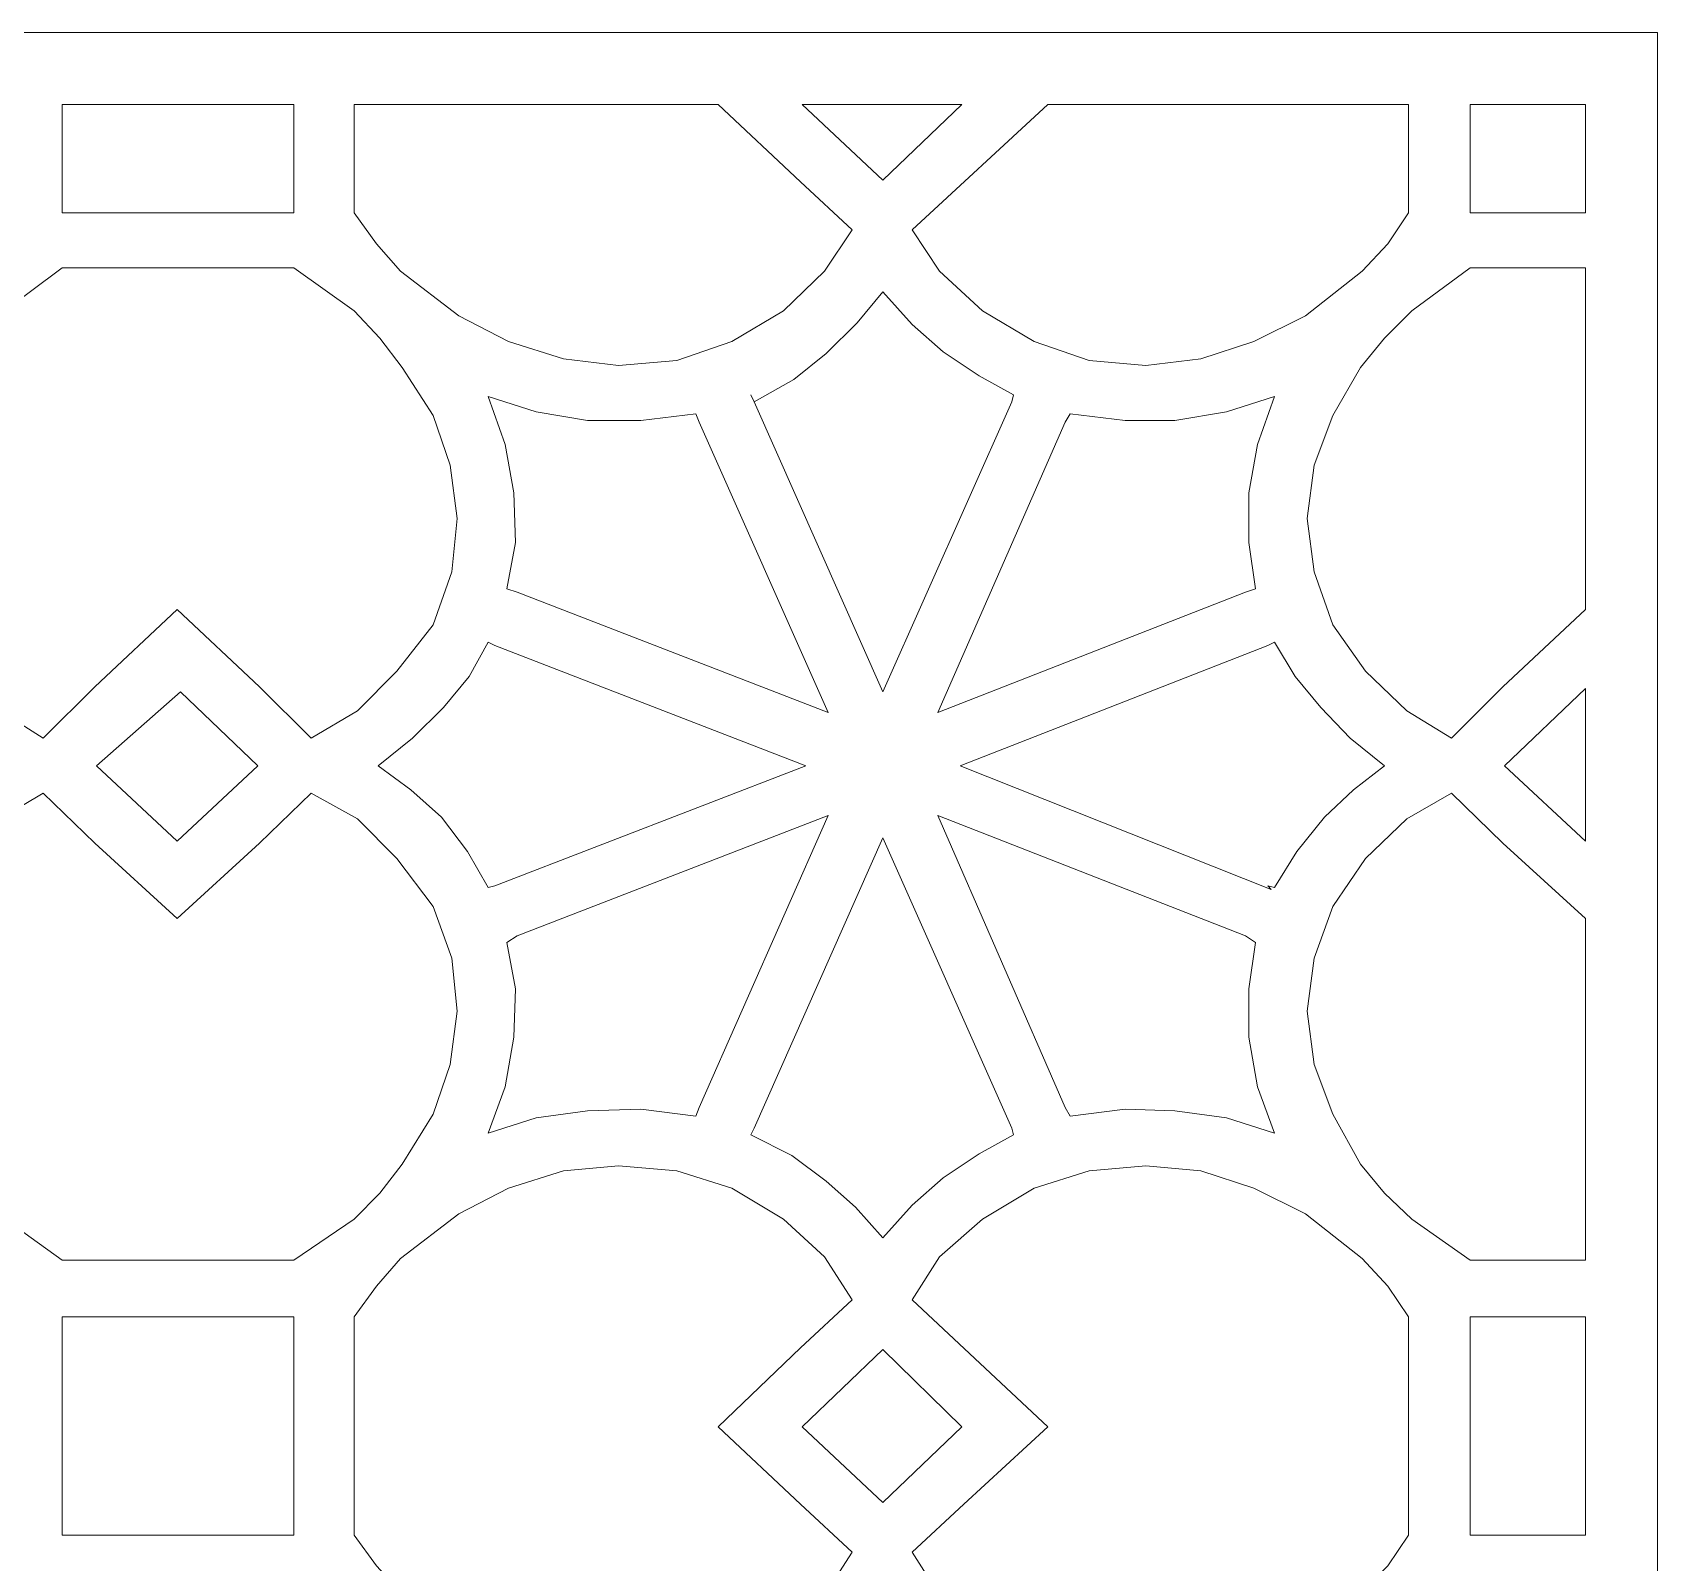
# Model space of a CAD drawing. Header units: centimetres. Extents: x -5.9 to 5.6, y -10 to 14.2.
# Drawn here: x -0.68 to 5.61, y 8.31 to 14.24 of the extents above; entities that cross this region are included whole.
import ezdxf

# ---------------------------------------------------------------- set-up
doc = ezdxf.new("R2010")
doc.units = ezdxf.units.CM
doc.header["$MEASUREMENT"] = 0

msp = doc.modelspace()

# ---------------------------------------------------------------- linework, layer by layer
at = {"lineweight": 9}
for points, knots in [([(5.60715, 2.53629), (5.60715, 2.53629), (5.60715, 12.00377), (5.60715, 12.00377), (5.60715, 12.00377), (5.60715, 12.00377), (5.60715, 14.23767), (5.60715, 14.23767), (5.60715, 14.23767), (5.60715, 14.23767), (1.69783, 14.23767), (1.69783, 14.23767), (1.69783, 14.23767), (1.69783, 14.23767), (-1.9389, 14.23767), (-1.9389, 14.23767), (-1.9389, 14.23767), (-1.9389, 14.23767), (-5.85488, 14.23767), (-5.85488, 14.23767), (-5.85488, 14.23767), (-5.85488, 14.23767), (-5.85488, 12.00377), (-5.85488, 12.00377), (-5.85488, 12.00377), (-5.85488, 12.00377), (-5.85488, 2.53629), (-5.85488, 2.53629), (-5.85488, 2.53629), (-5.85488, 2.53629), (5.60715, 2.53629), (5.60715, 2.53629)], [0, 0, 0, 0, 0.1111111, 0.1111111, 0.1111111, 0.1111111, 0.2222222, 0.2222222, 0.2222222, 0.2222222, 0.3333333, 0.3333333, 0.3333333, 0.3333333, 0.4444444, 0.4444444, 0.4444444, 0.4444444, 0.5555556, 0.5555556, 0.5555556, 0.5555556, 0.6666667, 0.6666667, 0.6666667, 0.6666667, 0.7777778, 0.7777778, 0.7777778, 0.7777778, 1, 1, 1, 1]), ([(0.32824, 13.95843), (0.32824, 13.95843), (0.32824, 13.53957), (0.32824, 13.53957), (0.32824, 13.53957), (0.32824, 13.53957), (-0.12386, 13.53957), (-0.12386, 13.53957), (-0.12386, 13.53957), (-0.12386, 13.53957), (-0.56931, 13.53957), (-0.56931, 13.53957), (-0.56931, 13.53957), (-0.56931, 13.53957), (-0.56931, 13.95843), (-0.56931, 13.95843), (-0.56931, 13.95843), (-0.56931, 13.95843), (0.32824, 13.95843), (0.32824, 13.95843)], [0, 0, 0, 0, 0.1666667, 0.1666667, 0.1666667, 0.1666667, 0.3333333, 0.3333333, 0.3333333, 0.3333333, 0.5, 0.5, 0.5, 0.5, 0.6666667, 0.6666667, 0.6666667, 0.6666667, 1, 1, 1, 1]), ([(0.56094, 13.95843), (0.56094, 13.95843), (0.56094, 13.53957), (0.56094, 13.53957), (0.56094, 13.53957), (0.56094, 13.53957), (0.64736, 13.4199), (0.64736, 13.4199), (0.64736, 13.4199), (0.64736, 13.4199), (0.74044, 13.31353), (0.74044, 13.31353), (0.74044, 13.31353), (0.74044, 13.31353), (0.96649, 13.14067), (0.96649, 13.14067), (0.96649, 13.14067), (0.96649, 13.14067), (1.1593, 13.04094), (1.1593, 13.04094), (1.1593, 13.04094), (1.1593, 13.04094), (1.37206, 12.97445), (1.37206, 12.97445), (1.37206, 12.97445), (1.37206, 12.97445), (1.58481, 12.94785), (1.58481, 12.94785), (1.58481, 12.94785), (1.58481, 12.94785), (1.81086, 12.9678), (1.81086, 12.9678), (1.81086, 12.9678), (1.81086, 12.9678), (2.02361, 13.04094), (2.02361, 13.04094), (2.02361, 13.04094), (2.02361, 13.04094), (2.22306, 13.16061), (2.22306, 13.16061), (2.22306, 13.16061), (2.22306, 13.16061), (2.38263, 13.31353), (2.38263, 13.31353), (2.38263, 13.31353), (2.38263, 13.31353), (2.489, 13.47309), (2.489, 13.47309), (2.489, 13.47309), (2.489, 13.47309), (2.28954, 13.65925), (2.28954, 13.65925), (2.28954, 13.65925), (2.28954, 13.65925), (1.97042, 13.95843), (1.97042, 13.95843), (1.97042, 13.95843), (1.97042, 13.95843), (0.56094, 13.95843), (0.56094, 13.95843)], [0, 0, 0, 0, 0.0625, 0.0625, 0.0625, 0.0625, 0.125, 0.125, 0.125, 0.125, 0.1875, 0.1875, 0.1875, 0.1875, 0.25, 0.25, 0.25, 0.25, 0.3125, 0.3125, 0.3125, 0.3125, 0.375, 0.375, 0.375, 0.375, 0.4375, 0.4375, 0.4375, 0.4375, 0.5, 0.5, 0.5, 0.5, 0.5625, 0.5625, 0.5625, 0.5625, 0.625, 0.625, 0.625, 0.625, 0.6875, 0.6875, 0.6875, 0.6875, 0.75, 0.75, 0.75, 0.75, 0.8125, 0.8125, 0.8125, 0.8125, 0.875, 0.875, 0.875, 0.875, 1, 1, 1, 1]), ([(2.29619, 13.95843), (2.29619, 13.95843), (2.60868, 13.6659), (2.60868, 13.6659), (2.60868, 13.6659), (2.60868, 13.6659), (2.91451, 13.95843), (2.91451, 13.95843), (2.91451, 13.95843), (2.91451, 13.95843), (2.29619, 13.95843), (2.29619, 13.95843)], [0, 0, 0, 0, 0.25, 0.25, 0.25, 0.25, 0.5, 0.5, 0.5, 0.5, 1, 1, 1, 1]), ([(3.24693, 13.95843), (3.24693, 13.95843), (4.64312, 13.95843), (4.64312, 13.95843), (4.64312, 13.95843), (4.64312, 13.95843), (4.64312, 13.53957), (4.64312, 13.53957), (4.64312, 13.53957), (4.64312, 13.53957), (4.56333, 13.4199), (4.56333, 13.4199), (4.56333, 13.4199), (4.56333, 13.4199), (4.46361, 13.31353), (4.46361, 13.31353), (4.46361, 13.31353), (4.46361, 13.31353), (4.24421, 13.14067), (4.24421, 13.14067), (4.24421, 13.14067), (4.24421, 13.14067), (4.04475, 13.04094), (4.04475, 13.04094), (4.04475, 13.04094), (4.04475, 13.04094), (3.83865, 12.97445), (3.83865, 12.97445), (3.83865, 12.97445), (3.83865, 12.97445), (3.6259, 12.94785), (3.6259, 12.94785), (3.6259, 12.94785), (3.6259, 12.94785), (3.4065, 12.9678), (3.4065, 12.9678), (3.4065, 12.9678), (3.4065, 12.9678), (3.19375, 13.04094), (3.19375, 13.04094), (3.19375, 13.04094), (3.19375, 13.04094), (2.99429, 13.16061), (2.99429, 13.16061), (2.99429, 13.16061), (2.99429, 13.16061), (2.82808, 13.31353), (2.82808, 13.31353), (2.82808, 13.31353), (2.82808, 13.31353), (2.7217, 13.47309), (2.7217, 13.47309), (2.7217, 13.47309), (2.7217, 13.47309), (3.24693, 13.95843), (3.24693, 13.95843)], [0, 0, 0, 0, 0.0666667, 0.0666667, 0.0666667, 0.0666667, 0.1333333, 0.1333333, 0.1333333, 0.1333333, 0.2, 0.2, 0.2, 0.2, 0.2666667, 0.2666667, 0.2666667, 0.2666667, 0.3333333, 0.3333333, 0.3333333, 0.3333333, 0.4, 0.4, 0.4, 0.4, 0.4666667, 0.4666667, 0.4666667, 0.4666667, 0.5333333, 0.5333333, 0.5333333, 0.5333333, 0.6, 0.6, 0.6, 0.6, 0.6666667, 0.6666667, 0.6666667, 0.6666667, 0.7333333, 0.7333333, 0.7333333, 0.7333333, 0.8, 0.8, 0.8, 0.8, 0.8666667, 0.8666667, 0.8666667, 0.8666667, 1, 1, 1, 1]), ([(4.88247, 13.95843), (4.88247, 13.95843), (4.88247, 13.53957), (4.88247, 13.53957), (4.88247, 13.53957), (4.88247, 13.53957), (5.32792, 13.53957), (5.32792, 13.53957), (5.32792, 13.53957), (5.32792, 13.53957), (5.32792, 13.95843), (5.32792, 13.95843), (5.32792, 13.95843), (5.32792, 13.95843), (4.88247, 13.95843), (4.88247, 13.95843)], [0, 0, 0, 0, 0.2, 0.2, 0.2, 0.2, 0.4, 0.4, 0.4, 0.4, 0.6, 0.6, 0.6, 0.6, 1, 1, 1, 1]), ([(-0.12386, 12.00377), (-0.12386, 12.00377), (0.19527, 11.70458), (0.19527, 11.70458), (0.19527, 11.70458), (0.19527, 11.70458), (0.39472, 11.50513), (0.39472, 11.50513), (0.39472, 11.50513), (0.39472, 11.50513), (0.57423, 11.61151), (0.57423, 11.61151), (0.57423, 11.61151), (0.57423, 11.61151), (0.72714, 11.76443), (0.72714, 11.76443), (0.72714, 11.76443), (0.72714, 11.76443), (0.86676, 11.94393), (0.86676, 11.94393), (0.86676, 11.94393), (0.86676, 11.94393), (0.9399, 12.15003), (0.9399, 12.15003), (0.9399, 12.15003), (0.9399, 12.15003), (0.95984, 12.35615), (0.95984, 12.35615), (0.95984, 12.35615), (0.95984, 12.35615), (0.93325, 12.56225), (0.93325, 12.56225), (0.93325, 12.56225), (0.93325, 12.56225), (0.86676, 12.75505), (0.86676, 12.75505), (0.86676, 12.75505), (0.86676, 12.75505), (0.74709, 12.94121), (0.74709, 12.94121), (0.74709, 12.94121), (0.74709, 12.94121), (0.66066, 13.05423), (0.66066, 13.05423), (0.66066, 13.05423), (0.66066, 13.05423), (0.56094, 13.16061), (0.56094, 13.16061), (0.56094, 13.16061), (0.56094, 13.16061), (0.32824, 13.32682), (0.32824, 13.32682), (0.32824, 13.32682), (0.32824, 13.32682), (-0.12386, 13.32682), (-0.12386, 13.32682), (-0.12386, 13.32682), (-0.12386, 13.32682), (-0.56931, 13.32682), (-0.56931, 13.32682), (-0.56931, 13.32682), (-0.56931, 13.32682), (-0.80866, 13.14732), (-0.80866, 13.14732), (-0.80866, 13.14732), (-0.80866, 13.14732), (-0.91503, 13.04758), (-0.91503, 13.04758), (-0.91503, 13.04758), (-0.91503, 13.04758), (-0.99482, 12.94121), (-0.99482, 12.94121), (-0.99482, 12.94121), (-0.99482, 12.94121), (-1.10785, 12.75505), (-1.10785, 12.75505), (-1.10785, 12.75505), (-1.10785, 12.75505), (-1.17433, 12.56225), (-1.17433, 12.56225), (-1.17433, 12.56225), (-1.17433, 12.56225), (-1.20092, 12.35615), (-1.20092, 12.35615), (-1.20092, 12.35615), (-1.20092, 12.35615), (-1.17433, 12.15003), (-1.17433, 12.15003), (-1.17433, 12.15003), (-1.17433, 12.15003), (-1.1012, 11.94393), (-1.1012, 11.94393), (-1.1012, 11.94393), (-1.1012, 11.94393), (-0.97487, 11.76443), (-0.97487, 11.76443), (-0.97487, 11.76443), (-0.97487, 11.76443), (-0.80866, 11.61151), (-0.80866, 11.61151), (-0.80866, 11.61151), (-0.80866, 11.61151), (-0.64245, 11.50513), (-0.64245, 11.50513), (-0.64245, 11.50513), (-0.64245, 11.50513), (-0.443, 11.70458), (-0.443, 11.70458), (-0.443, 11.70458), (-0.443, 11.70458), (-0.12386, 12.00377), (-0.12386, 12.00377)], [0, 0, 0, 0, 0.0344828, 0.0344828, 0.0344828, 0.0344828, 0.0689655, 0.0689655, 0.0689655, 0.0689655, 0.1034483, 0.1034483, 0.1034483, 0.1034483, 0.137931, 0.137931, 0.137931, 0.137931, 0.1724138, 0.1724138, 0.1724138, 0.1724138, 0.2068966, 0.2068966, 0.2068966, 0.2068966, 0.2413793, 0.2413793, 0.2413793, 0.2413793, 0.2758621, 0.2758621, 0.2758621, 0.2758621, 0.3103448, 0.3103448, 0.3103448, 0.3103448, 0.3448276, 0.3448276, 0.3448276, 0.3448276, 0.3793103, 0.3793103, 0.3793103, 0.3793103, 0.4137931, 0.4137931, 0.4137931, 0.4137931, 0.4482759, 0.4482759, 0.4482759, 0.4482759, 0.4827586, 0.4827586, 0.4827586, 0.4827586, 0.5172414, 0.5172414, 0.5172414, 0.5172414, 0.5517241, 0.5517241, 0.5517241, 0.5517241, 0.5862069, 0.5862069, 0.5862069, 0.5862069, 0.6206897, 0.6206897, 0.6206897, 0.6206897, 0.6551724, 0.6551724, 0.6551724, 0.6551724, 0.6896552, 0.6896552, 0.6896552, 0.6896552, 0.7241379, 0.7241379, 0.7241379, 0.7241379, 0.7586207, 0.7586207, 0.7586207, 0.7586207, 0.7931034, 0.7931034, 0.7931034, 0.7931034, 0.8275862, 0.8275862, 0.8275862, 0.8275862, 0.862069, 0.862069, 0.862069, 0.862069, 0.8965517, 0.8965517, 0.8965517, 0.8965517, 0.9310345, 0.9310345, 0.9310345, 0.9310345, 1, 1, 1, 1]), ([(4.88247, 13.32682), (4.88247, 13.32682), (5.32792, 13.32682), (5.32792, 13.32682), (5.32792, 13.32682), (5.32792, 13.32682), (5.32792, 12.00377), (5.32792, 12.00377), (5.32792, 12.00377), (5.32792, 12.00377), (5.00879, 11.70458), (5.00879, 11.70458), (5.00879, 11.70458), (5.00879, 11.70458), (4.80933, 11.50513), (4.80933, 11.50513), (4.80933, 11.50513), (4.80933, 11.50513), (4.63647, 11.61151), (4.63647, 11.61151), (4.63647, 11.61151), (4.63647, 11.61151), (4.4769, 11.76443), (4.4769, 11.76443), (4.4769, 11.76443), (4.4769, 11.76443), (4.35058, 11.94393), (4.35058, 11.94393), (4.35058, 11.94393), (4.35058, 11.94393), (4.27745, 12.15003), (4.27745, 12.15003), (4.27745, 12.15003), (4.27745, 12.15003), (4.25086, 12.35615), (4.25086, 12.35615), (4.25086, 12.35615), (4.25086, 12.35615), (4.27745, 12.56225), (4.27745, 12.56225), (4.27745, 12.56225), (4.27745, 12.56225), (4.35058, 12.75505), (4.35058, 12.75505), (4.35058, 12.75505), (4.35058, 12.75505), (4.45696, 12.94121), (4.45696, 12.94121), (4.45696, 12.94121), (4.45696, 12.94121), (4.55004, 13.05423), (4.55004, 13.05423), (4.55004, 13.05423), (4.55004, 13.05423), (4.65642, 13.16061), (4.65642, 13.16061), (4.65642, 13.16061), (4.65642, 13.16061), (4.88247, 13.32682), (4.88247, 13.32682)], [0, 0, 0, 0, 0.0625, 0.0625, 0.0625, 0.0625, 0.125, 0.125, 0.125, 0.125, 0.1875, 0.1875, 0.1875, 0.1875, 0.25, 0.25, 0.25, 0.25, 0.3125, 0.3125, 0.3125, 0.3125, 0.375, 0.375, 0.375, 0.375, 0.4375, 0.4375, 0.4375, 0.4375, 0.5, 0.5, 0.5, 0.5, 0.5625, 0.5625, 0.5625, 0.5625, 0.625, 0.625, 0.625, 0.625, 0.6875, 0.6875, 0.6875, 0.6875, 0.75, 0.75, 0.75, 0.75, 0.8125, 0.8125, 0.8125, 0.8125, 0.875, 0.875, 0.875, 0.875, 1, 1, 1, 1]), ([(2.11004, 12.80824), (2.11004, 12.80824), (2.60868, 11.68464), (2.60868, 11.68464), (2.60868, 11.68464), (2.60868, 11.68464), (3.10731, 12.80824), (3.10731, 12.80824), (3.10731, 12.80824), (3.10731, 12.80824), (3.11396, 12.83483), (3.11396, 12.83483), (3.11396, 12.83483), (3.11396, 12.83483), (2.98099, 12.90797), (2.98099, 12.90797), (2.98099, 12.90797), (2.98099, 12.90797), (2.84138, 13.00105), (2.84138, 13.00105), (2.84138, 13.00105), (2.84138, 13.00105), (2.7217, 13.10742), (2.7217, 13.10742), (2.7217, 13.10742), (2.7217, 13.10742), (2.60868, 13.23375), (2.60868, 13.23375), (2.60868, 13.23375), (2.60868, 13.23375), (2.50895, 13.11407), (2.50895, 13.11407), (2.50895, 13.11407), (2.50895, 13.11407), (2.38928, 12.9944), (2.38928, 12.9944), (2.38928, 12.9944), (2.38928, 12.9944), (2.26295, 12.89467), (2.26295, 12.89467), (2.26295, 12.89467), (2.26295, 12.89467), (2.11004, 12.80824), (2.11004, 12.80824), (2.11004, 12.80824), (2.11004, 12.80824), (2.09674, 12.83483), (2.09674, 12.83483), (2.09674, 12.83483), (2.09674, 12.83483), (2.11004, 12.80824), (2.11004, 12.80824)], [0, 0, 0, 0, 0.0714286, 0.0714286, 0.0714286, 0.0714286, 0.1428571, 0.1428571, 0.1428571, 0.1428571, 0.2142857, 0.2142857, 0.2142857, 0.2142857, 0.2857143, 0.2857143, 0.2857143, 0.2857143, 0.3571429, 0.3571429, 0.3571429, 0.3571429, 0.4285714, 0.4285714, 0.4285714, 0.4285714, 0.5, 0.5, 0.5, 0.5, 0.5714286, 0.5714286, 0.5714286, 0.5714286, 0.6428571, 0.6428571, 0.6428571, 0.6428571, 0.7142857, 0.7142857, 0.7142857, 0.7142857, 0.7857143, 0.7857143, 0.7857143, 0.7857143, 0.8571429, 0.8571429, 0.8571429, 0.8571429, 1, 1, 1, 1]), ([(1.89729, 12.72846), (1.89729, 12.72846), (1.88399, 12.7617), (1.88399, 12.7617), (1.88399, 12.7617), (1.88399, 12.7617), (1.67123, 12.7351), (1.67123, 12.7351), (1.67123, 12.7351), (1.67123, 12.7351), (1.46513, 12.7351), (1.46513, 12.7351), (1.46513, 12.7351), (1.46513, 12.7351), (1.26567, 12.76835), (1.26567, 12.76835), (1.26567, 12.76835), (1.26567, 12.76835), (1.07952, 12.82818), (1.07952, 12.82818), (1.07952, 12.82818), (1.07952, 12.82818), (1.14601, 12.64203), (1.14601, 12.64203), (1.14601, 12.64203), (1.14601, 12.64203), (1.17924, 12.45587), (1.17924, 12.45587), (1.17924, 12.45587), (1.17924, 12.45587), (1.18589, 12.26306), (1.18589, 12.26306), (1.18589, 12.26306), (1.18589, 12.26306), (1.15265, 12.08355), (1.15265, 12.08355), (1.15265, 12.08355), (1.15265, 12.08355), (1.19254, 12.07025), (1.19254, 12.07025), (1.19254, 12.07025), (1.19254, 12.07025), (2.39593, 11.60486), (2.39593, 11.60486), (2.39593, 11.60486), (2.39593, 11.60486), (1.89729, 12.72846), (1.89729, 12.72846)], [0, 0, 0, 0, 0.0769231, 0.0769231, 0.0769231, 0.0769231, 0.1538462, 0.1538462, 0.1538462, 0.1538462, 0.2307692, 0.2307692, 0.2307692, 0.2307692, 0.3076923, 0.3076923, 0.3076923, 0.3076923, 0.3846154, 0.3846154, 0.3846154, 0.3846154, 0.4615385, 0.4615385, 0.4615385, 0.4615385, 0.5384615, 0.5384615, 0.5384615, 0.5384615, 0.6153846, 0.6153846, 0.6153846, 0.6153846, 0.6923077, 0.6923077, 0.6923077, 0.6923077, 0.7692308, 0.7692308, 0.7692308, 0.7692308, 0.8461538, 0.8461538, 0.8461538, 0.8461538, 1, 1, 1, 1]), ([(3.33336, 12.7617), (3.33336, 12.7617), (3.54611, 12.7351), (3.54611, 12.7351), (3.54611, 12.7351), (3.54611, 12.7351), (3.73892, 12.7351), (3.73892, 12.7351), (3.73892, 12.7351), (3.73892, 12.7351), (3.93838, 12.76835), (3.93838, 12.76835), (3.93838, 12.76835), (3.93838, 12.76835), (4.12453, 12.82818), (4.12453, 12.82818), (4.12453, 12.82818), (4.12453, 12.82818), (4.05805, 12.64203), (4.05805, 12.64203), (4.05805, 12.64203), (4.05805, 12.64203), (4.02481, 12.45587), (4.02481, 12.45587), (4.02481, 12.45587), (4.02481, 12.45587), (4.02481, 12.26306), (4.02481, 12.26306), (4.02481, 12.26306), (4.02481, 12.26306), (4.0514, 12.08355), (4.0514, 12.08355), (4.0514, 12.08355), (4.0514, 12.08355), (4.01151, 12.07025), (4.01151, 12.07025), (4.01151, 12.07025), (4.01151, 12.07025), (2.82143, 11.60486), (2.82143, 11.60486), (2.82143, 11.60486), (2.82143, 11.60486), (3.31341, 12.72846), (3.31341, 12.72846), (3.31341, 12.72846), (3.31341, 12.72846), (3.33336, 12.7617), (3.33336, 12.7617)], [0, 0, 0, 0, 0.0769231, 0.0769231, 0.0769231, 0.0769231, 0.1538462, 0.1538462, 0.1538462, 0.1538462, 0.2307692, 0.2307692, 0.2307692, 0.2307692, 0.3076923, 0.3076923, 0.3076923, 0.3076923, 0.3846154, 0.3846154, 0.3846154, 0.3846154, 0.4615385, 0.4615385, 0.4615385, 0.4615385, 0.5384615, 0.5384615, 0.5384615, 0.5384615, 0.6153846, 0.6153846, 0.6153846, 0.6153846, 0.6923077, 0.6923077, 0.6923077, 0.6923077, 0.7692308, 0.7692308, 0.7692308, 0.7692308, 0.8461538, 0.8461538, 0.8461538, 0.8461538, 1, 1, 1, 1]), ([(1.10611, 11.86415), (1.10611, 11.86415), (2.30949, 11.39876), (2.30949, 11.39876), (2.30949, 11.39876), (2.30949, 11.39876), (1.10611, 10.93336), (1.10611, 10.93336), (1.10611, 10.93336), (1.10611, 10.93336), (1.07952, 10.92671), (1.07952, 10.92671), (1.07952, 10.92671), (1.07952, 10.92671), (0.99974, 11.06633), (0.99974, 11.06633), (0.99974, 11.06633), (0.99974, 11.06633), (0.90001, 11.1993), (0.90001, 11.1993), (0.90001, 11.1993), (0.90001, 11.1993), (0.78034, 11.30568), (0.78034, 11.30568), (0.78034, 11.30568), (0.78034, 11.30568), (0.65401, 11.39876), (0.65401, 11.39876), (0.65401, 11.39876), (0.65401, 11.39876), (0.78699, 11.50513), (0.78699, 11.50513), (0.78699, 11.50513), (0.78699, 11.50513), (0.90666, 11.6248), (0.90666, 11.6248), (0.90666, 11.6248), (0.90666, 11.6248), (1.00639, 11.74448), (1.00639, 11.74448), (1.00639, 11.74448), (1.00639, 11.74448), (1.07952, 11.87745), (1.07952, 11.87745), (1.07952, 11.87745), (1.07952, 11.87745), (1.10611, 11.86415), (1.10611, 11.86415)], [0, 0, 0, 0, 0.0769231, 0.0769231, 0.0769231, 0.0769231, 0.1538462, 0.1538462, 0.1538462, 0.1538462, 0.2307692, 0.2307692, 0.2307692, 0.2307692, 0.3076923, 0.3076923, 0.3076923, 0.3076923, 0.3846154, 0.3846154, 0.3846154, 0.3846154, 0.4615385, 0.4615385, 0.4615385, 0.4615385, 0.5384615, 0.5384615, 0.5384615, 0.5384615, 0.6153846, 0.6153846, 0.6153846, 0.6153846, 0.6923077, 0.6923077, 0.6923077, 0.6923077, 0.7692308, 0.7692308, 0.7692308, 0.7692308, 0.8461538, 0.8461538, 0.8461538, 0.8461538, 1, 1, 1, 1]), ([(4.09795, 10.93336), (4.09795, 10.93336), (4.11123, 10.92006), (4.11123, 10.92006), (4.11123, 10.92006), (4.11123, 10.92006), (2.90786, 11.39876), (2.90786, 11.39876), (2.90786, 11.39876), (2.90786, 11.39876), (4.09795, 11.86415), (4.09795, 11.86415), (4.09795, 11.86415), (4.09795, 11.86415), (4.12453, 11.87745), (4.12453, 11.87745), (4.12453, 11.87745), (4.12453, 11.87745), (4.20432, 11.74448), (4.20432, 11.74448), (4.20432, 11.74448), (4.20432, 11.74448), (4.30405, 11.6248), (4.30405, 11.6248), (4.30405, 11.6248), (4.30405, 11.6248), (4.41707, 11.50513), (4.41707, 11.50513), (4.41707, 11.50513), (4.41707, 11.50513), (4.55004, 11.39876), (4.55004, 11.39876), (4.55004, 11.39876), (4.55004, 11.39876), (4.43037, 11.30568), (4.43037, 11.30568), (4.43037, 11.30568), (4.43037, 11.30568), (4.31735, 11.1993), (4.31735, 11.1993), (4.31735, 11.1993), (4.31735, 11.1993), (4.21097, 11.06633), (4.21097, 11.06633), (4.21097, 11.06633), (4.21097, 11.06633), (4.12453, 10.92671), (4.12453, 10.92671), (4.12453, 10.92671), (4.12453, 10.92671), (4.09795, 10.93336), (4.09795, 10.93336)], [0, 0, 0, 0, 0.0714286, 0.0714286, 0.0714286, 0.0714286, 0.1428571, 0.1428571, 0.1428571, 0.1428571, 0.2142857, 0.2142857, 0.2142857, 0.2142857, 0.2857143, 0.2857143, 0.2857143, 0.2857143, 0.3571429, 0.3571429, 0.3571429, 0.3571429, 0.4285714, 0.4285714, 0.4285714, 0.4285714, 0.5, 0.5, 0.5, 0.5, 0.5714286, 0.5714286, 0.5714286, 0.5714286, 0.6428571, 0.6428571, 0.6428571, 0.6428571, 0.7142857, 0.7142857, 0.7142857, 0.7142857, 0.7857143, 0.7857143, 0.7857143, 0.7857143, 0.8571429, 0.8571429, 0.8571429, 0.8571429, 1, 1, 1, 1]), ([(-0.43635, 11.39876), (-0.43635, 11.39876), (-0.12386, 11.10622), (-0.12386, 11.10622), (-0.12386, 11.10622), (-0.12386, 11.10622), (0.18862, 11.39876), (0.18862, 11.39876), (0.18862, 11.39876), (0.18862, 11.39876), (-0.11056, 11.68464), (-0.11056, 11.68464), (-0.11056, 11.68464), (-0.11056, 11.68464), (-0.43635, 11.39876), (-0.43635, 11.39876)], [0, 0, 0, 0, 0.2, 0.2, 0.2, 0.2, 0.4, 0.4, 0.4, 0.4, 0.6, 0.6, 0.6, 0.6, 1, 1, 1, 1]), ([(5.32792, 11.10622), (5.32792, 11.10622), (5.32792, 11.69793), (5.32792, 11.69793), (5.32792, 11.69793), (5.32792, 11.69793), (5.01544, 11.39876), (5.01544, 11.39876), (5.01544, 11.39876), (5.01544, 11.39876), (5.32792, 11.10622), (5.32792, 11.10622)], [0, 0, 0, 0, 0.25, 0.25, 0.25, 0.25, 0.5, 0.5, 0.5, 0.5, 1, 1, 1, 1]), ([(-0.56931, 9.48399), (-0.56931, 9.48399), (-0.80866, 9.65684), (-0.80866, 9.65684), (-0.80866, 9.65684), (-0.80866, 9.65684), (-0.91503, 9.75657), (-0.91503, 9.75657), (-0.91503, 9.75657), (-0.91503, 9.75657), (-0.99482, 9.8563), (-0.99482, 9.8563), (-0.99482, 9.8563), (-0.99482, 9.8563), (-1.10785, 10.04911), (-1.10785, 10.04911), (-1.10785, 10.04911), (-1.10785, 10.04911), (-1.17433, 10.24191), (-1.17433, 10.24191), (-1.17433, 10.24191), (-1.17433, 10.24191), (-1.20092, 10.44802), (-1.20092, 10.44802), (-1.20092, 10.44802), (-1.20092, 10.44802), (-1.17433, 10.65412), (-1.17433, 10.65412), (-1.17433, 10.65412), (-1.17433, 10.65412), (-1.1012, 10.85358), (-1.1012, 10.85358), (-1.1012, 10.85358), (-1.1012, 10.85358), (-0.97487, 11.03973), (-0.97487, 11.03973), (-0.97487, 11.03973), (-0.97487, 11.03973), (-0.80866, 11.19265), (-0.80866, 11.19265), (-0.80866, 11.19265), (-0.80866, 11.19265), (-0.64245, 11.29238), (-0.64245, 11.29238), (-0.64245, 11.29238), (-0.64245, 11.29238), (-0.443, 11.09958), (-0.443, 11.09958), (-0.443, 11.09958), (-0.443, 11.09958), (-0.12386, 10.80704), (-0.12386, 10.80704), (-0.12386, 10.80704), (-0.12386, 10.80704), (0.19527, 11.09958), (0.19527, 11.09958), (0.19527, 11.09958), (0.19527, 11.09958), (0.39472, 11.29238), (0.39472, 11.29238), (0.39472, 11.29238), (0.39472, 11.29238), (0.57423, 11.19265), (0.57423, 11.19265), (0.57423, 11.19265), (0.57423, 11.19265), (0.72714, 11.03973), (0.72714, 11.03973), (0.72714, 11.03973), (0.72714, 11.03973), (0.86676, 10.85358), (0.86676, 10.85358), (0.86676, 10.85358), (0.86676, 10.85358), (0.9399, 10.65412), (0.9399, 10.65412), (0.9399, 10.65412), (0.9399, 10.65412), (0.95984, 10.44802), (0.95984, 10.44802), (0.95984, 10.44802), (0.95984, 10.44802), (0.93325, 10.24191), (0.93325, 10.24191), (0.93325, 10.24191), (0.93325, 10.24191), (0.86676, 10.04911), (0.86676, 10.04911), (0.86676, 10.04911), (0.86676, 10.04911), (0.74709, 9.8563), (0.74709, 9.8563), (0.74709, 9.8563), (0.74709, 9.8563), (0.66066, 9.74327), (0.66066, 9.74327), (0.66066, 9.74327), (0.66066, 9.74327), (0.56094, 9.64354), (0.56094, 9.64354), (0.56094, 9.64354), (0.56094, 9.64354), (0.32824, 9.48399), (0.32824, 9.48399), (0.32824, 9.48399), (0.32824, 9.48399), (-0.56931, 9.48399), (-0.56931, 9.48399)], [0, 0, 0, 0, 0.0357143, 0.0357143, 0.0357143, 0.0357143, 0.0714286, 0.0714286, 0.0714286, 0.0714286, 0.1071429, 0.1071429, 0.1071429, 0.1071429, 0.1428571, 0.1428571, 0.1428571, 0.1428571, 0.1785714, 0.1785714, 0.1785714, 0.1785714, 0.2142857, 0.2142857, 0.2142857, 0.2142857, 0.25, 0.25, 0.25, 0.25, 0.2857143, 0.2857143, 0.2857143, 0.2857143, 0.3214286, 0.3214286, 0.3214286, 0.3214286, 0.3571429, 0.3571429, 0.3571429, 0.3571429, 0.3928571, 0.3928571, 0.3928571, 0.3928571, 0.4285714, 0.4285714, 0.4285714, 0.4285714, 0.4642857, 0.4642857, 0.4642857, 0.4642857, 0.5, 0.5, 0.5, 0.5, 0.5357143, 0.5357143, 0.5357143, 0.5357143, 0.5714286, 0.5714286, 0.5714286, 0.5714286, 0.6071429, 0.6071429, 0.6071429, 0.6071429, 0.6428571, 0.6428571, 0.6428571, 0.6428571, 0.6785714, 0.6785714, 0.6785714, 0.6785714, 0.7142857, 0.7142857, 0.7142857, 0.7142857, 0.75, 0.75, 0.75, 0.75, 0.7857143, 0.7857143, 0.7857143, 0.7857143, 0.8214286, 0.8214286, 0.8214286, 0.8214286, 0.8571429, 0.8571429, 0.8571429, 0.8571429, 0.8928571, 0.8928571, 0.8928571, 0.8928571, 0.9285714, 0.9285714, 0.9285714, 0.9285714, 1, 1, 1, 1]), ([(4.80933, 11.29238), (4.80933, 11.29238), (5.00879, 11.09958), (5.00879, 11.09958), (5.00879, 11.09958), (5.00879, 11.09958), (5.32792, 10.80704), (5.32792, 10.80704), (5.32792, 10.80704), (5.32792, 10.80704), (5.32792, 9.48399), (5.32792, 9.48399), (5.32792, 9.48399), (5.32792, 9.48399), (4.88247, 9.48399), (4.88247, 9.48399), (4.88247, 9.48399), (4.88247, 9.48399), (4.65642, 9.64354), (4.65642, 9.64354), (4.65642, 9.64354), (4.65642, 9.64354), (4.55004, 9.74327), (4.55004, 9.74327), (4.55004, 9.74327), (4.55004, 9.74327), (4.45696, 9.8563), (4.45696, 9.8563), (4.45696, 9.8563), (4.45696, 9.8563), (4.35058, 10.04911), (4.35058, 10.04911), (4.35058, 10.04911), (4.35058, 10.04911), (4.27745, 10.24191), (4.27745, 10.24191), (4.27745, 10.24191), (4.27745, 10.24191), (4.25086, 10.44802), (4.25086, 10.44802), (4.25086, 10.44802), (4.25086, 10.44802), (4.27745, 10.65412), (4.27745, 10.65412), (4.27745, 10.65412), (4.27745, 10.65412), (4.35058, 10.85358), (4.35058, 10.85358), (4.35058, 10.85358), (4.35058, 10.85358), (4.4769, 11.03973), (4.4769, 11.03973), (4.4769, 11.03973), (4.4769, 11.03973), (4.63647, 11.19265), (4.63647, 11.19265), (4.63647, 11.19265), (4.63647, 11.19265), (4.80933, 11.29238), (4.80933, 11.29238)], [0, 0, 0, 0, 0.0625, 0.0625, 0.0625, 0.0625, 0.125, 0.125, 0.125, 0.125, 0.1875, 0.1875, 0.1875, 0.1875, 0.25, 0.25, 0.25, 0.25, 0.3125, 0.3125, 0.3125, 0.3125, 0.375, 0.375, 0.375, 0.375, 0.4375, 0.4375, 0.4375, 0.4375, 0.5, 0.5, 0.5, 0.5, 0.5625, 0.5625, 0.5625, 0.5625, 0.625, 0.625, 0.625, 0.625, 0.6875, 0.6875, 0.6875, 0.6875, 0.75, 0.75, 0.75, 0.75, 0.8125, 0.8125, 0.8125, 0.8125, 0.875, 0.875, 0.875, 0.875, 1, 1, 1, 1]), ([(1.15265, 10.71396), (1.15265, 10.71396), (1.18589, 10.53445), (1.18589, 10.53445), (1.18589, 10.53445), (1.18589, 10.53445), (1.17924, 10.34829), (1.17924, 10.34829), (1.17924, 10.34829), (1.17924, 10.34829), (1.14601, 10.15548), (1.14601, 10.15548), (1.14601, 10.15548), (1.14601, 10.15548), (1.07952, 9.97597), (1.07952, 9.97597), (1.07952, 9.97597), (1.07952, 9.97597), (1.26567, 10.03581), (1.26567, 10.03581), (1.26567, 10.03581), (1.26567, 10.03581), (1.46513, 10.06241), (1.46513, 10.06241), (1.46513, 10.06241), (1.46513, 10.06241), (1.67123, 10.06906), (1.67123, 10.06906), (1.67123, 10.06906), (1.67123, 10.06906), (1.88399, 10.04246), (1.88399, 10.04246), (1.88399, 10.04246), (1.88399, 10.04246), (1.89729, 10.0757), (1.89729, 10.0757), (1.89729, 10.0757), (1.89729, 10.0757), (2.39593, 11.20595), (2.39593, 11.20595), (2.39593, 11.20595), (2.39593, 11.20595), (1.19254, 10.74055), (1.19254, 10.74055), (1.19254, 10.74055), (1.19254, 10.74055), (1.15265, 10.71396), (1.15265, 10.71396), (1.15265, 10.71396), (1.15265, 10.71396), (1.19254, 10.74055), (1.19254, 10.74055), (1.19254, 10.74055), (1.19254, 10.74055), (1.15265, 10.71396), (1.15265, 10.71396)], [0, 0, 0, 0, 0.0666667, 0.0666667, 0.0666667, 0.0666667, 0.1333333, 0.1333333, 0.1333333, 0.1333333, 0.2, 0.2, 0.2, 0.2, 0.2666667, 0.2666667, 0.2666667, 0.2666667, 0.3333333, 0.3333333, 0.3333333, 0.3333333, 0.4, 0.4, 0.4, 0.4, 0.4666667, 0.4666667, 0.4666667, 0.4666667, 0.5333333, 0.5333333, 0.5333333, 0.5333333, 0.6, 0.6, 0.6, 0.6, 0.6666667, 0.6666667, 0.6666667, 0.6666667, 0.7333333, 0.7333333, 0.7333333, 0.7333333, 0.8, 0.8, 0.8, 0.8, 0.8666667, 0.8666667, 0.8666667, 0.8666667, 1, 1, 1, 1]), ([(3.33336, 10.04246), (3.33336, 10.04246), (3.54611, 10.06906), (3.54611, 10.06906), (3.54611, 10.06906), (3.54611, 10.06906), (3.73892, 10.06241), (3.73892, 10.06241), (3.73892, 10.06241), (3.73892, 10.06241), (3.93838, 10.03581), (3.93838, 10.03581), (3.93838, 10.03581), (3.93838, 10.03581), (4.12453, 9.97597), (4.12453, 9.97597), (4.12453, 9.97597), (4.12453, 9.97597), (4.05805, 10.15548), (4.05805, 10.15548), (4.05805, 10.15548), (4.05805, 10.15548), (4.02481, 10.34829), (4.02481, 10.34829), (4.02481, 10.34829), (4.02481, 10.34829), (4.02481, 10.53445), (4.02481, 10.53445), (4.02481, 10.53445), (4.02481, 10.53445), (4.0514, 10.71396), (4.0514, 10.71396), (4.0514, 10.71396), (4.0514, 10.71396), (4.01151, 10.74055), (4.01151, 10.74055), (4.01151, 10.74055), (4.01151, 10.74055), (2.82143, 11.20595), (2.82143, 11.20595), (2.82143, 11.20595), (2.82143, 11.20595), (3.31341, 10.0757), (3.31341, 10.0757), (3.31341, 10.0757), (3.31341, 10.0757), (3.33336, 10.04246), (3.33336, 10.04246)], [0, 0, 0, 0, 0.0769231, 0.0769231, 0.0769231, 0.0769231, 0.1538462, 0.1538462, 0.1538462, 0.1538462, 0.2307692, 0.2307692, 0.2307692, 0.2307692, 0.3076923, 0.3076923, 0.3076923, 0.3076923, 0.3846154, 0.3846154, 0.3846154, 0.3846154, 0.4615385, 0.4615385, 0.4615385, 0.4615385, 0.5384615, 0.5384615, 0.5384615, 0.5384615, 0.6153846, 0.6153846, 0.6153846, 0.6153846, 0.6923077, 0.6923077, 0.6923077, 0.6923077, 0.7692308, 0.7692308, 0.7692308, 0.7692308, 0.8461538, 0.8461538, 0.8461538, 0.8461538, 1, 1, 1, 1]), ([(3.11396, 9.96932), (3.11396, 9.96932), (2.98099, 9.89619), (2.98099, 9.89619), (2.98099, 9.89619), (2.98099, 9.89619), (2.84138, 9.80311), (2.84138, 9.80311), (2.84138, 9.80311), (2.84138, 9.80311), (2.7217, 9.69674), (2.7217, 9.69674), (2.7217, 9.69674), (2.7217, 9.69674), (2.60868, 9.57041), (2.60868, 9.57041), (2.60868, 9.57041), (2.60868, 9.57041), (2.5023, 9.69009), (2.5023, 9.69009), (2.5023, 9.69009), (2.5023, 9.69009), (2.38928, 9.78981), (2.38928, 9.78981), (2.38928, 9.78981), (2.38928, 9.78981), (2.25631, 9.88954), (2.25631, 9.88954), (2.25631, 9.88954), (2.25631, 9.88954), (2.09674, 9.96932), (2.09674, 9.96932), (2.09674, 9.96932), (2.09674, 9.96932), (2.11004, 9.99592), (2.11004, 9.99592), (2.11004, 9.99592), (2.11004, 9.99592), (2.60868, 11.11951), (2.60868, 11.11951), (2.60868, 11.11951), (2.60868, 11.11951), (3.10731, 9.99592), (3.10731, 9.99592), (3.10731, 9.99592), (3.10731, 9.99592), (3.11396, 9.96932), (3.11396, 9.96932), (3.11396, 9.96932), (3.11396, 9.96932), (3.10731, 9.99592), (3.10731, 9.99592), (3.10731, 9.99592), (3.10731, 9.99592), (3.11396, 9.96932), (3.11396, 9.96932)], [0, 0, 0, 0, 0.0666667, 0.0666667, 0.0666667, 0.0666667, 0.1333333, 0.1333333, 0.1333333, 0.1333333, 0.2, 0.2, 0.2, 0.2, 0.2666667, 0.2666667, 0.2666667, 0.2666667, 0.3333333, 0.3333333, 0.3333333, 0.3333333, 0.4, 0.4, 0.4, 0.4, 0.4666667, 0.4666667, 0.4666667, 0.4666667, 0.5333333, 0.5333333, 0.5333333, 0.5333333, 0.6, 0.6, 0.6, 0.6, 0.6666667, 0.6666667, 0.6666667, 0.6666667, 0.7333333, 0.7333333, 0.7333333, 0.7333333, 0.8, 0.8, 0.8, 0.8, 0.8666667, 0.8666667, 0.8666667, 0.8666667, 1, 1, 1, 1]), ([(0.56094, 8.42022), (0.56094, 8.42022), (0.64736, 8.30055), (0.64736, 8.30055), (0.64736, 8.30055), (0.64736, 8.30055), (0.74044, 8.20082), (0.74044, 8.20082), (0.74044, 8.20082), (0.74044, 8.20082), (0.96649, 8.02131), (0.96649, 8.02131), (0.96649, 8.02131), (0.96649, 8.02131), (1.1593, 7.92158), (1.1593, 7.92158), (1.1593, 7.92158), (1.1593, 7.92158), (1.37206, 7.8551), (1.37206, 7.8551), (1.37206, 7.8551), (1.37206, 7.8551), (1.58481, 7.83515), (1.58481, 7.83515), (1.58481, 7.83515), (1.58481, 7.83515), (1.81086, 7.8551), (1.81086, 7.8551), (1.81086, 7.8551), (1.81086, 7.8551), (2.02361, 7.92158), (2.02361, 7.92158), (2.02361, 7.92158), (2.02361, 7.92158), (2.22306, 8.04125), (2.22306, 8.04125), (2.22306, 8.04125), (2.22306, 8.04125), (2.38263, 8.18752), (2.38263, 8.18752), (2.38263, 8.18752), (2.38263, 8.18752), (2.489, 8.35374), (2.489, 8.35374), (2.489, 8.35374), (2.489, 8.35374), (2.28954, 8.53989), (2.28954, 8.53989), (2.28954, 8.53989), (2.28954, 8.53989), (1.97042, 8.83907), (1.97042, 8.83907), (1.97042, 8.83907), (1.97042, 8.83907), (2.28954, 9.14491), (2.28954, 9.14491), (2.28954, 9.14491), (2.28954, 9.14491), (2.489, 9.33107), (2.489, 9.33107), (2.489, 9.33107), (2.489, 9.33107), (2.38263, 9.49728), (2.38263, 9.49728), (2.38263, 9.49728), (2.38263, 9.49728), (2.22306, 9.64354), (2.22306, 9.64354), (2.22306, 9.64354), (2.22306, 9.64354), (2.02361, 9.76322), (2.02361, 9.76322), (2.02361, 9.76322), (2.02361, 9.76322), (1.81086, 9.82971), (1.81086, 9.82971), (1.81086, 9.82971), (1.81086, 9.82971), (1.58481, 9.84966), (1.58481, 9.84966), (1.58481, 9.84966), (1.58481, 9.84966), (1.37206, 9.82971), (1.37206, 9.82971), (1.37206, 9.82971), (1.37206, 9.82971), (1.1593, 9.76322), (1.1593, 9.76322), (1.1593, 9.76322), (1.1593, 9.76322), (0.96649, 9.66349), (0.96649, 9.66349), (0.96649, 9.66349), (0.96649, 9.66349), (0.74044, 9.49063), (0.74044, 9.49063), (0.74044, 9.49063), (0.74044, 9.49063), (0.64736, 9.38426), (0.64736, 9.38426), (0.64736, 9.38426), (0.64736, 9.38426), (0.56094, 9.26459), (0.56094, 9.26459), (0.56094, 9.26459), (0.56094, 9.26459), (0.56094, 8.42022), (0.56094, 8.42022), (0.56094, 8.42022), (0.56094, 8.42022), (0.56094, 8.83907), (0.56094, 8.83907), (0.56094, 8.83907), (0.56094, 8.83907), (0.56094, 9.26459), (0.56094, 9.26459), (0.56094, 9.26459), (0.56094, 9.26459), (0.56094, 8.42022), (0.56094, 8.42022)], [0, 0, 0, 0, 0.0322581, 0.0322581, 0.0322581, 0.0322581, 0.0645161, 0.0645161, 0.0645161, 0.0645161, 0.0967742, 0.0967742, 0.0967742, 0.0967742, 0.1290323, 0.1290323, 0.1290323, 0.1290323, 0.1612903, 0.1612903, 0.1612903, 0.1612903, 0.1935484, 0.1935484, 0.1935484, 0.1935484, 0.2258065, 0.2258065, 0.2258065, 0.2258065, 0.2580645, 0.2580645, 0.2580645, 0.2580645, 0.2903226, 0.2903226, 0.2903226, 0.2903226, 0.3225806, 0.3225806, 0.3225806, 0.3225806, 0.3548387, 0.3548387, 0.3548387, 0.3548387, 0.3870968, 0.3870968, 0.3870968, 0.3870968, 0.4193548, 0.4193548, 0.4193548, 0.4193548, 0.4516129, 0.4516129, 0.4516129, 0.4516129, 0.483871, 0.483871, 0.483871, 0.483871, 0.516129, 0.516129, 0.516129, 0.516129, 0.5483871, 0.5483871, 0.5483871, 0.5483871, 0.5806452, 0.5806452, 0.5806452, 0.5806452, 0.6129032, 0.6129032, 0.6129032, 0.6129032, 0.6451613, 0.6451613, 0.6451613, 0.6451613, 0.6774194, 0.6774194, 0.6774194, 0.6774194, 0.7096774, 0.7096774, 0.7096774, 0.7096774, 0.7419355, 0.7419355, 0.7419355, 0.7419355, 0.7741935, 0.7741935, 0.7741935, 0.7741935, 0.8064516, 0.8064516, 0.8064516, 0.8064516, 0.8387097, 0.8387097, 0.8387097, 0.8387097, 0.8709677, 0.8709677, 0.8709677, 0.8709677, 0.9032258, 0.9032258, 0.9032258, 0.9032258, 0.9354839, 0.9354839, 0.9354839, 0.9354839, 1, 1, 1, 1]), ([(3.24693, 8.83907), (3.24693, 8.83907), (2.92116, 8.53989), (2.92116, 8.53989), (2.92116, 8.53989), (2.92116, 8.53989), (2.7217, 8.35374), (2.7217, 8.35374), (2.7217, 8.35374), (2.7217, 8.35374), (2.82808, 8.18752), (2.82808, 8.18752), (2.82808, 8.18752), (2.82808, 8.18752), (2.99429, 8.04125), (2.99429, 8.04125), (2.99429, 8.04125), (2.99429, 8.04125), (3.19375, 7.92158), (3.19375, 7.92158), (3.19375, 7.92158), (3.19375, 7.92158), (3.4065, 7.8551), (3.4065, 7.8551), (3.4065, 7.8551), (3.4065, 7.8551), (3.6259, 7.83515), (3.6259, 7.83515), (3.6259, 7.83515), (3.6259, 7.83515), (3.83865, 7.8551), (3.83865, 7.8551), (3.83865, 7.8551), (3.83865, 7.8551), (4.04475, 7.92158), (4.04475, 7.92158), (4.04475, 7.92158), (4.04475, 7.92158), (4.24421, 8.02131), (4.24421, 8.02131), (4.24421, 8.02131), (4.24421, 8.02131), (4.46361, 8.20082), (4.46361, 8.20082), (4.46361, 8.20082), (4.46361, 8.20082), (4.56333, 8.30055), (4.56333, 8.30055), (4.56333, 8.30055), (4.56333, 8.30055), (4.64312, 8.42022), (4.64312, 8.42022), (4.64312, 8.42022), (4.64312, 8.42022), (4.64312, 8.83907), (4.64312, 8.83907), (4.64312, 8.83907), (4.64312, 8.83907), (4.64312, 9.26459), (4.64312, 9.26459), (4.64312, 9.26459), (4.64312, 9.26459), (4.56333, 9.38426), (4.56333, 9.38426), (4.56333, 9.38426), (4.56333, 9.38426), (4.46361, 9.49063), (4.46361, 9.49063), (4.46361, 9.49063), (4.46361, 9.49063), (4.24421, 9.66349), (4.24421, 9.66349), (4.24421, 9.66349), (4.24421, 9.66349), (4.04475, 9.76322), (4.04475, 9.76322), (4.04475, 9.76322), (4.04475, 9.76322), (3.83865, 9.82971), (3.83865, 9.82971), (3.83865, 9.82971), (3.83865, 9.82971), (3.6259, 9.84966), (3.6259, 9.84966), (3.6259, 9.84966), (3.6259, 9.84966), (3.4065, 9.82971), (3.4065, 9.82971), (3.4065, 9.82971), (3.4065, 9.82971), (3.19375, 9.76322), (3.19375, 9.76322), (3.19375, 9.76322), (3.19375, 9.76322), (2.99429, 9.64354), (2.99429, 9.64354), (2.99429, 9.64354), (2.99429, 9.64354), (2.82808, 9.49728), (2.82808, 9.49728), (2.82808, 9.49728), (2.82808, 9.49728), (2.7217, 9.33107), (2.7217, 9.33107), (2.7217, 9.33107), (2.7217, 9.33107), (3.24693, 8.83907), (3.24693, 8.83907)], [0, 0, 0, 0, 0.0357143, 0.0357143, 0.0357143, 0.0357143, 0.0714286, 0.0714286, 0.0714286, 0.0714286, 0.1071429, 0.1071429, 0.1071429, 0.1071429, 0.1428571, 0.1428571, 0.1428571, 0.1428571, 0.1785714, 0.1785714, 0.1785714, 0.1785714, 0.2142857, 0.2142857, 0.2142857, 0.2142857, 0.25, 0.25, 0.25, 0.25, 0.2857143, 0.2857143, 0.2857143, 0.2857143, 0.3214286, 0.3214286, 0.3214286, 0.3214286, 0.3571429, 0.3571429, 0.3571429, 0.3571429, 0.3928571, 0.3928571, 0.3928571, 0.3928571, 0.4285714, 0.4285714, 0.4285714, 0.4285714, 0.4642857, 0.4642857, 0.4642857, 0.4642857, 0.5, 0.5, 0.5, 0.5, 0.5357143, 0.5357143, 0.5357143, 0.5357143, 0.5714286, 0.5714286, 0.5714286, 0.5714286, 0.6071429, 0.6071429, 0.6071429, 0.6071429, 0.6428571, 0.6428571, 0.6428571, 0.6428571, 0.6785714, 0.6785714, 0.6785714, 0.6785714, 0.7142857, 0.7142857, 0.7142857, 0.7142857, 0.75, 0.75, 0.75, 0.75, 0.7857143, 0.7857143, 0.7857143, 0.7857143, 0.8214286, 0.8214286, 0.8214286, 0.8214286, 0.8571429, 0.8571429, 0.8571429, 0.8571429, 0.8928571, 0.8928571, 0.8928571, 0.8928571, 0.9285714, 0.9285714, 0.9285714, 0.9285714, 1, 1, 1, 1]), ([(-0.56931, 8.83907), (-0.56931, 8.83907), (-0.56931, 8.42022), (-0.56931, 8.42022), (-0.56931, 8.42022), (-0.56931, 8.42022), (-0.12386, 8.42022), (-0.12386, 8.42022), (-0.12386, 8.42022), (-0.12386, 8.42022), (0.32824, 8.42022), (0.32824, 8.42022), (0.32824, 8.42022), (0.32824, 8.42022), (0.32824, 8.83907), (0.32824, 8.83907), (0.32824, 8.83907), (0.32824, 8.83907), (0.32824, 9.26459), (0.32824, 9.26459), (0.32824, 9.26459), (0.32824, 9.26459), (-0.12386, 9.26459), (-0.12386, 9.26459), (-0.12386, 9.26459), (-0.12386, 9.26459), (-0.56931, 9.26459), (-0.56931, 9.26459), (-0.56931, 9.26459), (-0.56931, 9.26459), (-0.56931, 8.83907), (-0.56931, 8.83907)], [0, 0, 0, 0, 0.1111111, 0.1111111, 0.1111111, 0.1111111, 0.2222222, 0.2222222, 0.2222222, 0.2222222, 0.3333333, 0.3333333, 0.3333333, 0.3333333, 0.4444444, 0.4444444, 0.4444444, 0.4444444, 0.5555556, 0.5555556, 0.5555556, 0.5555556, 0.6666667, 0.6666667, 0.6666667, 0.6666667, 0.7777778, 0.7777778, 0.7777778, 0.7777778, 1, 1, 1, 1]), ([(4.88247, 8.83907), (4.88247, 8.83907), (4.88247, 8.42022), (4.88247, 8.42022), (4.88247, 8.42022), (4.88247, 8.42022), (5.32792, 8.42022), (5.32792, 8.42022), (5.32792, 8.42022), (5.32792, 8.42022), (5.32792, 9.26459), (5.32792, 9.26459), (5.32792, 9.26459), (5.32792, 9.26459), (4.88247, 9.26459), (4.88247, 9.26459), (4.88247, 9.26459), (4.88247, 9.26459), (4.88247, 8.83907), (4.88247, 8.83907)], [0, 0, 0, 0, 0.1666667, 0.1666667, 0.1666667, 0.1666667, 0.3333333, 0.3333333, 0.3333333, 0.3333333, 0.5, 0.5, 0.5, 0.5, 0.6666667, 0.6666667, 0.6666667, 0.6666667, 1, 1, 1, 1]), ([(2.91451, 8.83907), (2.91451, 8.83907), (2.60868, 8.54654), (2.60868, 8.54654), (2.60868, 8.54654), (2.60868, 8.54654), (2.29619, 8.83907), (2.29619, 8.83907), (2.29619, 8.83907), (2.29619, 8.83907), (2.60868, 9.13826), (2.60868, 9.13826), (2.60868, 9.13826), (2.60868, 9.13826), (2.91451, 8.83907), (2.91451, 8.83907)], [0, 0, 0, 0, 0.2, 0.2, 0.2, 0.2, 0.4, 0.4, 0.4, 0.4, 0.6, 0.6, 0.6, 0.6, 1, 1, 1, 1])]:
    msp.add_open_spline(points, degree=3, knots=knots, dxfattribs=at)

doc.saveas('drawing.dxf')
